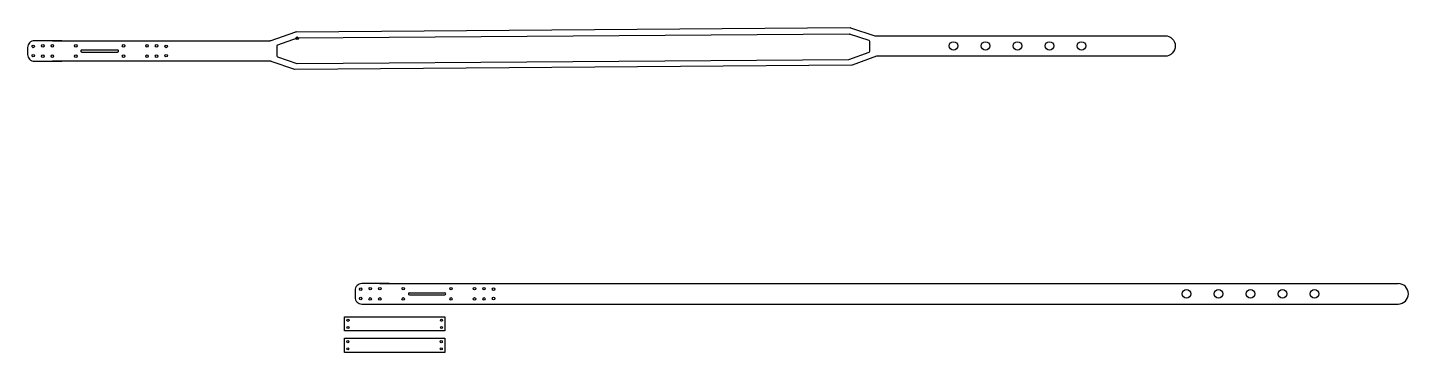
# Model space of a CAD drawing. Header units: millimetres. Extents: x 756 to 1565, y 864 to 1054.
import ezdxf

# ---------------------------------------------------------------- set-up
doc = ezdxf.new("R2010")
doc.units = ezdxf.units.MM

# ---------------------------------------------------------------- blocks, each defined once
blk = doc.blocks.new('*U11')
blk.add_circle((0, 0), 2.5)
blk = doc.blocks.new('*U12')
at = {"color": 0, "linetype": 'ByBlock', "lineweight": -2, "transparency": 16777216, "rotation": 180}
for p in [(1435.17, 897.9), (1453.92, 897.9), (1472.67, 897.9), (1491.42, 897.9), (1510.17, 897.9)]:
    blk.add_blockref('*U11', p, dxfattribs=at)
blk = doc.blocks.new('*U22')
blk.add_circle((0, 0), 2.5)
blk = doc.blocks.new('*U24')
at = {"color": 0, "linetype": 'ByBlock', "lineweight": -2, "transparency": 16777216, "rotation": 180}
for p in [(1435.17, 897.9), (1453.92, 897.9), (1472.67, 897.9), (1491.42, 897.9), (1510.17, 897.9)]:
    blk.add_blockref('*U22', p, dxfattribs=at)

msp = doc.modelspace()

# ---------------------------------------------------------------- linework, layer by layer
for p, q in [((913.41, 1051.23), (1238.04, 1053.71)), ((1253.34, 1048.72), (1253.26, 1048.75)), ((787.29, 1040.02), (787.29, 1040.02)), ((809.29, 1040.02), (809.29, 1040.02)), ((1428.59, 1042.98), (1428.59, 1042.98)), ((962.42, 903.9), (970.42, 903.9)), ((970.42, 903.9), (1048.06, 903.9)), ((979.77, 898.5), (1000.57, 898.5)), ((1048.06, 903.9), (1390.02, 903.9)), ((1390.02, 903.86), (1390.02, 903.9)), ((1390.02, 903.9), (1559.17, 903.9)), ((1390.02, 903.82), (1390.02, 903.86)), ((962.42, 891.9), (970.42, 891.9)), ((970.42, 891.9), (1048.03, 891.9)), ((979.17, 897.9), (979.17, 897.9)), ((979.77, 897.3), (1000.57, 897.3)), ((1001.17, 897.9), (1001.17, 897.9)), ((1048.03, 891.9), (1390.17, 891.9)), ((1390.17, 891.9), (1559.17, 891.9)), ((1565.17, 897.9), (1565.17, 897.9)), ((1000.59, 884.41), (1000.59, 876.16)), ((1000.46, 871.89), (1000.46, 863.64))]:
    msp.add_line(p, q)
for points in [[(1238.23, 1053.68, 0.081269), (1238.04, 1053.71, -0.081269), (1238.23, 1053.68), (1252.46, 1049.01, 0.07935), (1252.64, 1048.98), (1422.59, 1048.98, -0.414214), (1428.59, 1042.98, -0.414214), (1422.59, 1036.98)], [(776.05, 1046.02), (760.05, 1046.02, 0.414214), (756.05, 1042.02), (756.05, 1038.02, 0.414214), (760.05, 1034.02), (776.05, 1034.02)], [(898.28, 1046.05, -0.083189), (898.08, 1046.02, 0.083189), (898.28, 1046.05), (913.22, 1051.2, -0.081269), (913.41, 1051.23, 0.081269), (913.22, 1051.2)], [(1422.59, 1036.98), (1253.78, 1036.98, 0.087031), (1253.58, 1036.95), (1239.22, 1031.75, -0.08511), (1239.02, 1031.72), (912.66, 1029.23), (898.87, 1033.98, 0.083189), (898.67, 1034.02), (778.54, 1034.02), (770.54, 1034.02)], [(967.94, 903.9), (951.94, 903.9, 0.414214), (947.94, 899.9), (947.94, 895.9, 0.414214), (951.94, 891.9), (967.94, 891.9)]]:
    msp.add_lwpolyline(points, format="xyb")
for points in [[(770.54, 1046.02), (778.54, 1046.02), (898.08, 1046.02)], [(1000.59, 876.16), (941.79, 876.16), (941.79, 884.41), (1000.59, 884.41)], [(1000.46, 863.64), (941.66, 863.64), (941.66, 871.89), (1000.46, 871.89)]]:
    msp.add_lwpolyline(points)
for points in [[(1237.15, 1035.01, 0.085254), (1237.35, 1035.05), (1249.18, 1039.33, 0.317897), (1249.57, 1039.9), (1249.53, 1045.6, 0.322102), (1249.12, 1046.16), (1237.64, 1049.92, 0.081269), (1237.45, 1049.95), (913.95, 1047.49), (902.44, 1043.52, 0.322102), (902.04, 1042.95), (902.08, 1037.25, 0.317897), (902.49, 1036.68), (913.86, 1032.76, 0.084965), (914.06, 1032.73)], [(1237.64, 1049.92, 0.081269), (1237.45, 1049.95, -0.081269)], [(787.89, 1039.42), (808.69, 1039.42, 0.414214), (809.29, 1040.02, 0.414214), (808.69, 1040.62), (787.89, 1040.62, 0.414214), (787.29, 1040.02, 0.414214)]]:
    msp.add_lwpolyline(points, format="xyb", close=True)
for centre, radius in [((764.95, 1043.02), 0.75), ((770.54, 1043.02), 0.75), ((784.29, 1043.02), 0.75), ((812.29, 1043.02), 0.75), ((826.04, 1043.02), 0.75), ((831.63, 1043.02), 0.75), ((913.95, 1047.49), 0.75), ((759.35, 1042.73), 0.75), ((759.35, 1037.3), 0.75), ((764.95, 1037.02), 0.75), ((770.54, 1037.02), 0.75), ((784.29, 1037.02), 0.75), ((812.29, 1037.02), 0.75), ((826.04, 1037.02), 0.75), ((831.63, 1037.02), 0.75), ((837.22, 1042.73), 0.75), ((837.22, 1037.3), 0.75), ((951.24, 900.61), 0.75), ((956.83, 900.9), 0.75), ((962.42, 900.9), 0.75), ((976.17, 900.9), 0.75), ((1004.17, 900.9), 0.75), ((1017.92, 900.9), 0.75), ((1023.51, 900.9), 0.75), ((1029.1, 900.61), 0.75), ((951.24, 895.18), 0.75), ((956.83, 894.9), 0.75), ((962.42, 894.9), 0.75), ((976.17, 894.9), 0.75), ((1004.17, 894.9), 0.75), ((1017.92, 894.9), 0.75), ((1023.51, 894.9), 0.75), ((1029.1, 895.18), 0.75), ((943.79, 882.41), 0.6), ((998.59, 882.41), 0.6), ((943.79, 878.16), 0.6), ((998.59, 878.16), 0.6), ((943.66, 869.89), 0.6), ((943.66, 865.64), 0.6), ((998.46, 869.89), 0.6), ((998.46, 865.64), 0.6)]:
    msp.add_circle(centre, radius)
for centre, radius, start, end in [((979.77, 897.9), 0.6, 90, 180), ((1000.57, 897.9), 0.6, 0, 90), ((1559.17, 897.9), 6, 0, 90), ((979.77, 897.9), 0.6, 180, 270), ((1000.57, 897.9), 0.6, 270, 0), ((1559.17, 897.9), 6, 270, 0)]:
    msp.add_arc(centre, radius, start, end)

# ---------------------------------------------------------------- block references
for name, p in [('*U24', (-136.58, 145.09)), ('*U12', (0, 0))]:
    msp.add_blockref(name, p)

doc.saveas('drawing.dxf')
